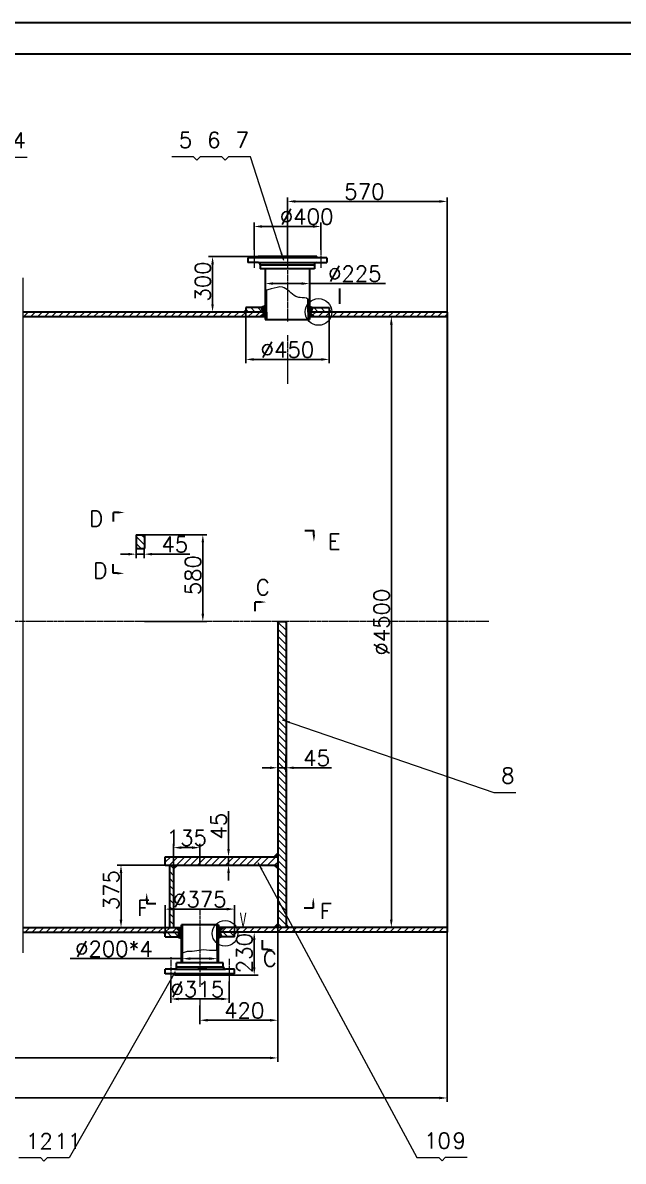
# Model space of a CAD drawing. Header units: millimetres. Extents: x 0 to 6120, y 0 to 841.
# Drawn here: x 3258.8 to 3451, y 229.5 to 594 of the extents above; entities that cross this region are included whole.
import ezdxf

# ---------------------------------------------------------------- set-up
doc = ezdxf.new("R2010")
doc.units = ezdxf.units.MM
doc.linetypes.add('CENTER2', pattern=[1.125, 0.75, -0.125, 0.125, -0.125])
for name, color, linetype, lineweight in [('尺寸线', 3, 'Continuous', 15), ('文字层', 7, 'Continuous', 15), ('粗实线', 7, 'Continuous', 30), ('细实线', 7, 'Continuous', 15), ('细点划线', 1, 'CENTER2', 18)]:
    doc.layers.add(name, color=color, linetype=linetype, lineweight=lineweight)
doc.styles.get("Standard").update_dxf_attribs({"font": 'txt.shx', "bigfont": 'gbcbig.shx'})
doc.dimstyles.new('ISO-25$0', dxfattribs={"dimtxt": 5, "dimasz": 2.5, "dimexe": 1.25, "dimexo": 0, "dimtad": 1, "dimdec": 0, "dimdsep": 46, "dimtxsty": 'Standard', "dimcen": 2.5, "dimdle": 5, "dimadec": 0, "dimazin": 0, "dimtfac": 1, "dimtdec": 0, "dimtmove": 0, "dimatfit": 2, "dimfxl": 0, "dimtolj": 1, "dimarcsym": 0})

# ---------------------------------------------------------------- blocks, each defined once
blk = doc.blocks.new('*X116')
at = {"layer": '尺寸线'}
for points in [[(3376.35, 497.37), (3377.18, 497.37), (3376.77, 499.87)], [(3376.35, 306.81), (3377.18, 306.81), (3376.77, 304.31)]]:
    blk.add_hatch(color=0, dxfattribs=at).paths.add_polyline_path(points, flags=0)
at = {"layer": '尺寸线', "color": 0, "lineweight": -2}
for p, q in [((3384.76, 499.87), (3375.52, 499.87)), ((3376.77, 497.37), (3376.77, 306.81)), ((3376.77, 304.31), (3375.52, 304.31))]:
    blk.add_line(p, q, dxfattribs=at)
at = {"layer": '尺寸线', "color": 0, "insert": (3373.64, 402.09), "char_height": 5, "width": 66.4286, "attachment_point": 5, "rotation": 90}
blk.add_mtext('%%C4500', dxfattribs=at)
blk = doc.blocks.new('*X121')
at = {"layer": '尺寸线'}
for points in [[(2983.09, 250.14), (2983.09, 249.31), (2980.59, 249.72)], [(3392.12, 250.14), (3392.12, 249.31), (3394.62, 249.72)]]:
    blk.add_hatch(color=0, dxfattribs=at).paths.add_polyline_path(points, flags=0)
at = {"layer": '尺寸线', "color": 0, "lineweight": -2}
for p, q in [((2980.59, 302.68), (2980.59, 248.47)), ((3394.62, 302.79), (3394.62, 248.47)), ((2983.09, 249.72), (3392.12, 249.72))]:
    blk.add_line(p, q, dxfattribs=at)
at = {"layer": '尺寸线', "color": 0, "insert": (3189.19, 252.85), "char_height": 5, "width": 65, "attachment_point": 5}
blk.add_mtext('10200', dxfattribs=at)
blk = doc.blocks.new('*X122')
at = {"layer": '尺寸线'}
for points in [[(3100.44, 262.96), (3100.44, 262.13), (3097.94, 262.55)], [(3337.9, 262.96), (3337.9, 262.13), (3340.4, 262.55)]]:
    blk.add_hatch(color=0, dxfattribs=at).paths.add_polyline_path(points, flags=0)
at = {"layer": '尺寸线', "color": 0, "lineweight": -2}
for p, q in [((3097.94, 304.31), (3097.94, 261.3)), ((3340.4, 304.31), (3340.4, 261.3)), ((3100.44, 262.55), (3337.9, 262.55))]:
    blk.add_line(p, q, dxfattribs=at)
at = {"layer": '尺寸线', "color": 0, "insert": (3220.66, 265.67), "char_height": 5, "width": 52.8571, "attachment_point": 5}
blk.add_mtext('7100', dxfattribs=at)
blk = doc.blocks.new('*X140')
at = {"layer": '尺寸线'}
for points in [[(3346.01, 537.21), (3346.01, 536.38), (3343.51, 536.8)], [(3392.12, 537.21), (3392.12, 536.38), (3394.62, 536.8)]]:
    blk.add_hatch(color=0, dxfattribs=at).paths.add_polyline_path(points, flags=0)
at = {"layer": '尺寸线', "color": 0, "lineweight": -2}
for p, q in [((3343.51, 519.16), (3343.51, 538.05)), ((3346.01, 536.8), (3392.12, 536.8)), ((3394.62, 499.87), (3394.62, 538.05))]:
    blk.add_line(p, q, dxfattribs=at)
at = {"layer": '尺寸线', "color": 0, "insert": (3368.14, 539.92), "char_height": 5, "width": 38.5714, "attachment_point": 5}
blk.add_mtext('570', dxfattribs=at)
blk = doc.blocks.new('*X145')
at = {"layer": '尺寸线'}
for points in [[(3332.48, 300.29), (3333.31, 300.29), (3332.89, 302.79)], [(3332.48, 291.56), (3333.31, 291.56), (3332.89, 289.06)]]:
    blk.add_hatch(color=0, dxfattribs=at).paths.add_polyline_path(points, flags=0)
at = {"layer": '尺寸线', "color": 0, "lineweight": -2}
for p, q in [((3330.38, 302.79), (3334.14, 302.79)), ((3332.89, 300.29), (3332.89, 291.56)), ((3323.69, 289.06), (3334.14, 289.06))]:
    blk.add_line(p, q, dxfattribs=at)
at = {"layer": '尺寸线', "color": 0, "insert": (3329.77, 296.13), "char_height": 5, "width": 38.5714, "attachment_point": 5, "rotation": 90}
blk.add_mtext('230', dxfattribs=at)
blk = doc.blocks.new('*X147')
at = {"layer": '尺寸线'}
for points in [[(3319.15, 516.66), (3319.98, 516.66), (3319.56, 519.16)], [(3319.15, 503.88), (3319.98, 503.88), (3319.56, 501.38)]]:
    blk.add_hatch(color=0, dxfattribs=at).paths.add_polyline_path(points, flags=0)
at = {"layer": '尺寸线', "color": 0, "lineweight": -2}
for p, q in [((3343.51, 519.16), (3318.31, 519.16)), ((3319.56, 516.66), (3319.56, 503.88)), ((3330.17, 501.38), (3318.31, 501.38))]:
    blk.add_line(p, q, dxfattribs=at)
at = {"layer": '尺寸线', "color": 0, "insert": (3316.44, 511.18), "char_height": 5, "width": 38.5714, "attachment_point": 5, "rotation": 90}
blk.add_mtext('300', dxfattribs=at)
blk = doc.blocks.new('*X152')
at = {"layer": '尺寸线'}
for points in [[(3289.84, 321.81), (3290.68, 321.81), (3290.26, 324.31)], [(3289.84, 306.81), (3290.68, 306.81), (3290.26, 304.31)]]:
    blk.add_hatch(color=0, dxfattribs=at).paths.add_polyline_path(points, flags=0)
at = {"layer": '尺寸线', "color": 0, "lineweight": -2}
for p, q in [((3305.73, 324.31), (3289.01, 324.31)), ((3290.26, 321.81), (3290.26, 306.81)), ((3305.73, 304.31), (3289.01, 304.31))]:
    blk.add_line(p, q, dxfattribs=at)
at = {"layer": '尺寸线', "color": 0, "insert": (3287.14, 316.28), "char_height": 5, "width": 38.5714, "attachment_point": 5, "rotation": 90}
blk.add_mtext('375', dxfattribs=at)
blk = doc.blocks.new('*X154')
at = {"layer": '尺寸线'}
for points in [[(3309.56, 330.3), (3309.56, 329.47), (3307.06, 329.88)], [(3313.01, 330.3), (3313.01, 329.47), (3315.51, 329.88)]]:
    blk.add_hatch(color=0, dxfattribs=at).paths.add_polyline_path(points, flags=0)
at = {"layer": '尺寸线', "color": 0, "lineweight": -2}
for p, q in [((3307.06, 324.31), (3307.06, 331.13)), ((3313.01, 329.88), (3309.56, 329.88)), ((3315.51, 324.31), (3315.51, 331.13))]:
    blk.add_line(p, q, dxfattribs=at)
at = {"layer": '尺寸线', "color": 0, "insert": (3311.28, 333.01), "char_height": 5, "width": 36.4286, "attachment_point": 5}
blk.add_mtext('135', dxfattribs=at)
blk = doc.blocks.new('*X156')
at = {"layer": '尺寸线'}
for points in [[(3292.56, 424.27), (3292.56, 423.44), (3295.06, 423.85)], [(3300.22, 424.27), (3300.22, 423.44), (3297.72, 423.85)]]:
    blk.add_hatch(color=0, dxfattribs=at).paths.add_polyline_path(points, flags=0)
at = {"layer": '尺寸线', "color": 0, "lineweight": -2}
for p, q in [((3292.56, 423.85), (3290.06, 423.85)), ((3295.06, 425.64), (3295.06, 422.6)), ((3295.06, 423.85), (3297.72, 423.85)), ((3297.72, 425.64), (3297.72, 422.6)), ((3300.22, 423.85), (3312.31, 423.85))]:
    blk.add_line(p, q, dxfattribs=at)
at = {"layer": '尺寸线', "color": 0, "insert": (3307.51, 426.98), "char_height": 5, "width": 24.2857, "attachment_point": 5}
blk.add_mtext('45', dxfattribs=at)
blk = doc.blocks.new('*X157')
at = {"layer": '尺寸线'}
for points in [[(3337.9, 355.87), (3337.9, 355.04), (3340.4, 355.45)], [(3345.56, 355.87), (3345.56, 355.04), (3343.06, 355.45)]]:
    blk.add_hatch(color=0, dxfattribs=at).paths.add_polyline_path(points, flags=0)
at = {"layer": '尺寸线', "color": 0, "lineweight": -2}
for p, q in [((3340.4, 357.85), (3340.4, 354.2)), ((3343.06, 359.3), (3343.06, 354.2)), ((3337.9, 355.45), (3335.4, 355.45)), ((3340.4, 355.45), (3343.06, 355.45)), ((3345.56, 355.45), (3357.65, 355.45))]:
    blk.add_line(p, q, dxfattribs=at)
at = {"layer": '尺寸线', "color": 0, "insert": (3352.86, 358.58), "char_height": 5, "width": 24.2857, "attachment_point": 5}
blk.add_mtext('45', dxfattribs=at)
blk = doc.blocks.new('*X158')
at = {"layer": '尺寸线'}
for points in [[(3324.25, 329.47), (3325.09, 329.47), (3324.67, 326.97)], [(3324.25, 321.81), (3325.09, 321.81), (3324.67, 324.31)]]:
    blk.add_hatch(color=0, dxfattribs=at).paths.add_polyline_path(points, flags=0)
at = {"layer": '尺寸线', "color": 0, "lineweight": -2}
for p, q in [((3324.67, 329.47), (3324.67, 341.56)), ((3326.37, 326.97), (3323.42, 326.97)), ((3324.67, 324.31), (3324.67, 326.97)), ((3328.04, 324.31), (3323.42, 324.31)), ((3324.67, 321.81), (3324.67, 319.31))]:
    blk.add_line(p, q, dxfattribs=at)
at = {"layer": '尺寸线', "color": 0, "insert": (3321.54, 336.76), "char_height": 5, "width": 24.2857, "attachment_point": 5, "rotation": 90}
blk.add_mtext('45', dxfattribs=at)
blk = doc.blocks.new('*X159')
at = {"layer": '尺寸线'}
for points in [[(3338.94, 510.91), (3338.94, 510.08), (3336.44, 510.49)], [(3348.09, 510.91), (3348.09, 510.08), (3350.59, 510.49)]]:
    blk.add_hatch(color=0, dxfattribs=at).paths.add_polyline_path(points, flags=0)
at = {"layer": '尺寸线', "color": 0, "lineweight": -2}
for p, q in [((3336.44, 510.9), (3336.44, 509.24)), ((3338.94, 510.49), (3348.09, 510.49)), ((3350.59, 510.53), (3350.59, 509.24)), ((3350.59, 510.49), (3374.89, 510.49))]:
    blk.add_line(p, q, dxfattribs=at)
at = {"layer": '尺寸线', "color": 0, "insert": (3365.09, 513.62), "char_height": 5, "width": 52.1429, "attachment_point": 5}
blk.add_mtext('%%C225', dxfattribs=at)
blk = doc.blocks.new('*X160')
at = {"layer": '尺寸线'}
for points in [[(3312.45, 294.75), (3312.45, 293.92), (3309.95, 294.34)], [(3318.56, 294.75), (3318.56, 293.92), (3321.06, 294.34)]]:
    blk.add_hatch(color=0, dxfattribs=at).paths.add_polyline_path(points, flags=0)
at = {"layer": '尺寸线', "color": 0, "lineweight": -2}
for p, q in [((3309.95, 297.47), (3309.95, 293.09)), ((3321.06, 298.6), (3321.06, 293.09)), ((3309.95, 294.34), (3274.04, 294.34)), ((3318.56, 294.34), (3312.45, 294.34))]:
    blk.add_line(p, q, dxfattribs=at)
at = {"layer": '尺寸线', "color": 0, "insert": (3287.99, 297.46), "char_height": 5, "width": 78.5714, "attachment_point": 5}
blk.add_mtext('%%C200*4', dxfattribs=at)
blk = doc.blocks.new('*X162')
at = {"layer": '尺寸线'}
for points in [[(3332.67, 486.62), (3332.67, 485.79), (3330.17, 486.21)], [(3354.34, 486.62), (3354.34, 485.79), (3356.84, 486.21)]]:
    blk.add_hatch(color=0, dxfattribs=at).paths.add_polyline_path(points, flags=0)
at = {"layer": '尺寸线', "color": 0, "lineweight": -2}
for p, q in [((3330.17, 501.38), (3330.17, 484.96)), ((3356.84, 501.38), (3356.84, 484.96)), ((3332.67, 486.21), (3354.34, 486.21))]:
    blk.add_line(p, q, dxfattribs=at)
at = {"layer": '尺寸线', "color": 0, "insert": (3343.51, 489.33), "char_height": 5, "width": 52.1429, "attachment_point": 5}
blk.add_mtext('%%C450', dxfattribs=at)
blk = doc.blocks.new('*X167')
at = {"layer": '尺寸线'}
for points in [[(3306.9, 310.61), (3306.9, 309.77), (3304.4, 310.19)], [(3324.12, 310.61), (3324.12, 309.77), (3326.62, 310.19)]]:
    blk.add_hatch(color=0, dxfattribs=at).paths.add_polyline_path(points, flags=0)
at = {"layer": '尺寸线', "color": 0, "lineweight": -2}
for p, q in [((3304.4, 302.79), (3304.4, 311.44)), ((3306.9, 310.19), (3324.12, 310.19)), ((3326.62, 302.79), (3326.62, 311.44))]:
    blk.add_line(p, q, dxfattribs=at)
at = {"layer": '尺寸线', "color": 0, "insert": (3315.46, 313.32), "char_height": 5, "width": 52.1429, "attachment_point": 5}
blk.add_mtext('%%C375', dxfattribs=at)
blk = doc.blocks.new('*X170')
at = {"layer": '尺寸线'}
for points in [[(3318.01, 275.03), (3318.01, 274.19), (3315.51, 274.61)], [(3337.9, 275.03), (3337.9, 274.19), (3340.4, 274.61)]]:
    blk.add_hatch(color=0, dxfattribs=at).paths.add_polyline_path(points, flags=0)
at = {"layer": '尺寸线', "color": 0, "lineweight": -2}
for p, q in [((3340.4, 304.31), (3340.4, 273.36)), ((3315.51, 279.34), (3315.51, 273.36)), ((3337.9, 274.61), (3318.01, 274.61))]:
    blk.add_line(p, q, dxfattribs=at)
at = {"layer": '尺寸线', "color": 0, "insert": (3329.71, 277.73), "char_height": 5, "width": 38.5714, "attachment_point": 5}
blk.add_mtext('420', dxfattribs=at)
blk = doc.blocks.new('*X173')
at = {"layer": '尺寸线'}
for points in [[(3308.67, 281.84), (3308.67, 281.01), (3306.17, 281.42)], [(3322.34, 281.84), (3322.34, 281.01), (3324.84, 281.42)]]:
    blk.add_hatch(color=0, dxfattribs=at).paths.add_polyline_path(points, flags=0)
at = {"layer": '尺寸线', "color": 0, "lineweight": -2}
for p, q in [((3306.17, 287.06), (3306.17, 280.17)), ((3324.84, 287.06), (3324.84, 280.17)), ((3308.67, 281.42), (3322.34, 281.42))]:
    blk.add_line(p, q, dxfattribs=at)
at = {"layer": '尺寸线', "color": 0, "insert": (3314.68, 284.55), "char_height": 5, "width": 52.1429, "attachment_point": 5}
blk.add_mtext('%%C315', dxfattribs=at)
blk = doc.blocks.new('*X174')
at = {"layer": '尺寸线'}
for points in [[(3335.34, 529.19), (3335.34, 528.36), (3332.84, 528.78)], [(3351.68, 529.19), (3351.68, 528.36), (3354.18, 528.78)]]:
    blk.add_hatch(color=0, dxfattribs=at).paths.add_polyline_path(points, flags=0)
at = {"layer": '尺寸线', "color": 0, "lineweight": -2}
for p, q in [((3332.84, 521.32), (3332.84, 530.03)), ((3335.34, 528.78), (3351.68, 528.78)), ((3354.18, 521.32), (3354.18, 530.03))]:
    blk.add_line(p, q, dxfattribs=at)
at = {"layer": '尺寸线', "color": 0, "insert": (3349.66, 531.9), "char_height": 5, "width": 52.1429, "attachment_point": 5}
blk.add_mtext('%%C400', dxfattribs=at)
blk = doc.blocks.new('*X179')
at = {"layer": '尺寸线'}
for points in [[(3316.03, 427.59), (3316.86, 427.59), (3316.45, 430.09)], [(3316.03, 404.77), (3316.86, 404.77), (3316.45, 402.27)]]:
    blk.add_hatch(color=0, dxfattribs=at).paths.add_polyline_path(points, flags=0)
at = {"layer": '尺寸线', "color": 0, "lineweight": -2}
for p, q in [((3297.73, 430.09), (3317.7, 430.09)), ((3316.45, 427.59), (3316.45, 404.77)), ((3297.73, 402.27), (3317.7, 402.27))]:
    blk.add_line(p, q, dxfattribs=at)
at = {"layer": '尺寸线', "color": 0, "insert": (3313.32, 417.12), "char_height": 5, "width": 38.5714, "attachment_point": 5, "rotation": 90}
blk.add_mtext('580', dxfattribs=at)
blk = doc.blocks.new('*X187')
at = {"layer": '文字层', "linetype": 'Continuous'}
blk.add_hatch(color=0, dxfattribs=at).paths.add_polyline_path([(3234.35, 427.23), (3234.41, 429.75), (3235.03, 429.65)], flags=0)
at = {"layer": '文字层', "color": 0, "linetype": 'Continuous'}
for p, q in [((3234.35, 427.23), (3253.2, 551.01)), ((3253.2, 551.01), (3260.2, 551.01))]:
    blk.add_line(p, q, dxfattribs=at)
at = {"layer": '文字层', "color": 0}
blk.add_line((3260.2, 551.01), (3260.2, 551.01), dxfattribs=at)
blk = doc.blocks.new('*X188')
at = {"layer": '文字层', "linetype": 'Continuous'}
blk.add_hatch(color=0, dxfattribs=at).paths.add_polyline_path([(3342.33, 517.89), (3341.27, 520.18), (3341.86, 520.37)], flags=0)
at = {"layer": '文字层', "color": 0, "linetype": 'Continuous'}
for p, q in [((3331.67, 551.08), (3324.67, 551.08)), ((3342.33, 517.89), (3331.67, 551.08))]:
    blk.add_line(p, q, dxfattribs=at)
at = {"layer": '文字层', "color": 0}
blk.add_line((3324.67, 551.08), (3324.67, 551.08), dxfattribs=at)
blk = doc.blocks.new('*X189')
at = {"layer": '文字层', "linetype": 'Continuous'}
blk.add_hatch(color=0, dxfattribs=at).paths.add_polyline_path([(3341.87, 370.79), (3344.33, 370.28), (3344.13, 369.69)], flags=0)
at = {"layer": '文字层', "color": 0, "linetype": 'Continuous'}
for p, q in [((3341.87, 370.79), (3409.6, 347.58)), ((3409.6, 347.58), (3416.6, 347.58))]:
    blk.add_line(p, q, dxfattribs=at)
at = {"layer": '文字层', "color": 0}
blk.add_line((3416.6, 347.58), (3416.6, 347.58), dxfattribs=at)
blk = doc.blocks.new('*X190')
at = {"layer": '文字层', "linetype": 'Continuous'}
blk.add_hatch(color=0, dxfattribs=at).paths.add_polyline_path([(3334.09, 325.15), (3335.55, 323.09), (3335, 322.8)], flags=0)
at = {"layer": '文字层', "color": 0, "linetype": 'Continuous'}
for p, q in [((3334.09, 325.15), (3384.95, 230.68)), ((3384.95, 230.68), (3391.95, 230.68))]:
    blk.add_line(p, q, dxfattribs=at)
at = {"layer": '文字层', "color": 0}
blk.add_line((3391.95, 230.68), (3391.95, 230.68), dxfattribs=at)
blk = doc.blocks.new('*X191')
at = {"layer": '细实线', "linetype": 'Continuous'}
blk.add_hatch(color=0, dxfattribs=at).paths.add_polyline_path([(3307.58, 290.11), (3306.61, 287.78), (3306.07, 288.09)], flags=0)
at = {"layer": '细实线', "color": 0, "linetype": 'Continuous'}
for p, q in [((3307.58, 290.11), (3273.66, 230.52)), ((3273.66, 230.52), (3266.66, 230.52))]:
    blk.add_line(p, q, dxfattribs=at)
at = {"layer": '细实线', "color": 0}
blk.add_line((3266.66, 230.52), (3266.66, 230.52), dxfattribs=at)

msp = doc.modelspace()

# ---------------------------------------------------------------- hatches: boundary and pattern name
at = {"layer": '粗实线'}
for points in [[(3289.23488, 436.83298), (3289.23488, 437.57375), (3291.45721, 437.20336)], [(3351.62626, 430.05316), (3352.36704, 430.05316), (3351.99665, 427.83083)], [(3289.11205, 417.34221), (3289.11205, 418.08298), (3291.33439, 417.71259)], [(3334.56049, 408.1444), (3334.56049, 408.88518), (3336.78282, 408.51479)], [(3298.865, 313.26181), (3298.12422, 313.26181), (3298.49461, 315.48415)], [(3352.15703, 311.77871), (3351.41625, 311.77871), (3351.78664, 314.00105)], [(3336.88917, 296.91646), (3336.88917, 297.65723), (3339.1115, 297.28685)]]:
    msp.add_hatch(color=256, dxfattribs=at).paths.add_polyline_path(points, flags=0)
at = {"layer": '细实线'}
h = msp.add_hatch(dxfattribs=at)
h.set_pattern_fill('ANSI31', color=256, scale=0.5, angle=270, style=0)
h.paths.add_polyline_path([(3356.84245, 502.81155), (3351.76247, 502.81155), (3351.24216, 501.38202), (3356.84245, 501.38202)], flags=0)
edge = h.paths.add_edge_path(flags=0)
edge.add_arc((3353.46915, 501.39036), 4.2701, 132.6613862, 140.4747028)
edge.add_line((3350.17544, 504.10793), (3350.17544, 501.38202))
edge.add_line((3350.17544, 501.38202), (3350.17544, 499.87084))
edge.add_line((3350.17544, 499.87084), (3350.17544, 498.9819))
edge.add_line((3350.17544, 498.9819), (3350.57546, 498.9819))
edge.add_line((3350.57546, 498.9819), (3350.57546, 499.87084))
edge.add_line((3350.57546, 499.87084), (3350.57546, 501.38202))
edge.add_line((3350.57546, 501.38202), (3350.57546, 504.53046))
edge = h.paths.add_edge_path(flags=0)
edge.add_spline(control_points=[(3350.57546, 505.00099), (3350.57146, 505.00103), (3350.43932, 505.00798), (3350.31178, 505.21044), (3350.17544, 505.36647)], knot_values=[0, 0, 0, 0, 0.016785595, 0.554788706, 0.554788706, 0.554788706, 0.554788706], weights=[1, 1, 1, 1, 1], degree=3, periodic=0)
edge.add_line((3350.17544, 505.36647), (3350.17544, 504.10793))
edge.add_arc((3353.46915, 501.39036), 4.27009, 132.661384, 140.4747051, ccw=False)
edge.add_line((3350.57546, 504.53046), (3350.57546, 505.00099))
edge = h.paths.add_edge_path(flags=0)
edge.add_spline(control_points=[(3336.84144, 508.40423), (3336.70735, 508.3615), (3336.57408, 508.31486), (3336.44142, 508.26532)], knot_values=[0, 0, 0, 0, 0.423497627, 0.423497627, 0.423497627, 0.423497627], weights=[1, 1, 1, 1], degree=3, periodic=0)
edge.add_line((3336.44142, 508.26532), (3336.44142, 501.38202))
edge.add_line((3336.44142, 501.38202), (3336.44142, 499.87084))
edge.add_line((3336.44142, 499.87084), (3336.44142, 498.9819))
edge.add_line((3336.44142, 498.9819), (3336.84144, 498.9819))
edge.add_line((3336.84144, 498.9819), (3336.84144, 499.87084))
edge.add_line((3336.84144, 499.87084), (3336.84144, 501.38202))
edge.add_line((3336.84144, 501.38202), (3336.84144, 508.40423))
h.paths.add_polyline_path([(3335.25441, 502.81155), (3330.17443, 502.81155), (3330.17443, 501.38202), (3335.77472, 501.38202)], flags=0)
for points in [[(3336.44142, 503.34491), (3335.25441, 502.81155), (3335.77472, 501.38202), (3336.26672, 501.38202), (3336.26672, 501.20424), (3334.67763, 499.87084), (3336.44142, 499.87084), (3336.44142, 501.38202)], [(3351.76247, 502.81155), (3350.57546, 503.34491), (3350.57546, 501.38202), (3350.57546, 499.87084), (3352.33925, 499.87084), (3350.75325, 501.20165), (3350.75325, 501.38202), (3351.24216, 501.38202)], [(3330.17443, 502.09679), (3329.45967, 501.38202), (3330.17443, 501.38202)], [(3356.84245, 502.09679), (3356.84245, 501.38202), (3357.55721, 501.38202)], [(3340.39717, 328.20188), (3339.1685, 326.97321), (3340.39717, 326.97321)], [(3308.31975, 324.30641), (3307.0626, 324.30641), (3307.0626, 323.04927)], [(3340.39717, 324.30641), (3339.1685, 324.30641), (3340.39717, 323.07774)], [(3304.39535, 302.79422), (3303.68421, 302.79422), (3304.39535, 302.08308)], [(3309.59562, 304.30541), (3308.50045, 304.30541), (3307.82874, 304.30541), (3309.41783, 302.97201), (3309.41783, 302.79422), (3308.92892, 302.79422), (3308.41124, 301.37193), (3309.59562, 300.83857)], [(3323.18531, 304.30541), (3321.41844, 304.30541), (3321.41844, 300.83857), (3322.60281, 301.37193), (3322.08514, 302.79422), (3321.59622, 302.79422), (3321.59622, 302.97201)], [(3327.32984, 302.79422), (3326.6187, 302.79422), (3326.6187, 302.08308)], [(3340.39717, 305.56255), (3339.14003, 304.30541), (3340.39717, 304.30541)], [(3343.06397, 305.34471), (3343.06397, 304.30541), (3344.10327, 304.30541)]]:
    msp.add_hatch(color=256, dxfattribs=at).paths.add_polyline_path(points, flags=0)
h = msp.add_hatch(dxfattribs=at)
h.set_pattern_fill('ANSI31', color=256, scale=0.5, style=0)
h.paths.add_polyline_path([(3336.26672, 501.20424), (3336.26672, 501.38202), (3258.97722, 501.38202), (3258.97722, 499.87084), (3334.67763, 499.87084)], flags=0)
h = msp.add_hatch(dxfattribs=at)
h.set_pattern_fill('ANSI31', color=256, scale=0.5, style=0)
edge = h.paths.add_edge_path(flags=0)
edge.add_line((3357.73924, 501.38202), (3350.75325, 501.38202))
edge.add_line((3350.75325, 501.38202), (3350.75325, 501.20165))
edge.add_line((3350.75325, 501.20165), (3352.33925, 499.87084))
edge.add_line((3352.33925, 499.87084), (3357.45973, 499.87084))
edge.add_arc((3353.46915, 501.39036), 4.27009, 339.1542998, 359.8881486)
h = msp.add_hatch(dxfattribs=at)
h.set_pattern_fill('ANSI31', color=256, scale=0.5, style=0)
edge = h.paths.add_edge_path(flags=0)
edge.add_line((3394.62213, 501.38202), (3357.73924, 501.38202))
edge.add_arc((3353.46915, 501.39036), 4.27009, 339.1542998, 359.8881486, ccw=False)
edge.add_line((3357.45973, 499.87084), (3394.62213, 499.87084))
edge.add_line((3394.62213, 499.87084), (3394.62213, 501.38202))
h = msp.add_hatch(dxfattribs=at)
h.set_pattern_fill('ANSI31', color=256, scale=0.5, angle=270, style=0)
h.paths.add_polyline_path([(3297.72835, 430.08954), (3295.06155, 430.08954), (3295.06155, 425.64487), (3297.72835, 425.64487)], flags=0)
h = msp.add_hatch(dxfattribs=at)
h.set_pattern_fill('ANSI31', color=256, scale=0.5, angle=270, style=0)
h.paths.add_polyline_path([(3343.06397, 402.26591), (3340.39717, 402.26591), (3340.39717, 402.08812), (3340.39717, 304.30541), (3343.06397, 304.30541)], flags=0)
h = msp.add_hatch(dxfattribs=at)
h.set_pattern_fill('ANSI31', color=256, scale=0.5, style=0)
h.paths.add_polyline_path([(3340.39717, 326.97321), (3304.3958, 326.97321), (3304.3958, 324.30641), (3340.39717, 324.30641)], flags=0)
h = msp.add_hatch(dxfattribs=at)
h.set_pattern_fill('ANSI31', color=256, scale=0.5, angle=270, style=0)
h.paths.add_polyline_path([(3307.0626, 324.30641), (3305.7292, 324.30641), (3305.7292, 304.30541), (3307.0626, 304.30541)], flags=0)
h = msp.add_hatch(dxfattribs=at)
h.set_pattern_fill('ANSI31', color=256, scale=0.5, style=0)
h.paths.add_polyline_path([(3307.82874, 304.30541), (3258.97722, 304.30541), (3258.97722, 302.79422), (3298.60699, 302.79422), (3309.41783, 302.79422), (3309.41783, 302.97201)], flags=0)
h = msp.add_hatch(dxfattribs=at)
h.set_pattern_fill('ANSI31', color=256, scale=0.5, angle=270, style=0)
h.paths.add_polyline_path([(3308.92892, 302.79422), (3304.39535, 302.79422), (3304.39535, 301.37193), (3308.41124, 301.37193)], flags=0)
h = msp.add_hatch(dxfattribs=at)
h.set_pattern_fill('ANSI31', color=256, scale=0.5, angle=270, style=0)
h.paths.add_polyline_path([(3309.95119, 304.30541), (3309.95119, 305.19434), (3309.59562, 305.19434), (3309.59562, 304.30541), (3309.59562, 302.79422), (3309.59562, 296.06509), (3309.95119, 296.18833)], flags=0)
h = msp.add_hatch(dxfattribs=at)
h.set_pattern_fill('ANSI31', color=256, scale=0.5, angle=270, style=0)
edge = h.paths.add_edge_path(flags=0)
edge.add_line((3321.41844, 304.30541), (3321.41844, 305.19434))
edge.add_line((3321.41844, 305.19434), (3321.06286, 305.19434))
edge.add_line((3321.06286, 305.19434), (3321.06286, 304.30541))
edge.add_line((3321.06286, 304.30541), (3321.06286, 299.18166))
edge.add_arc((3323.57258, 302.42407), 4.10023, 232.2590711, 238.3067291)
edge.add_line((3321.41844, 298.93529), (3321.41844, 302.79422))
edge.add_line((3321.41844, 302.79422), (3321.41844, 304.30541))
edge = h.paths.add_edge_path(flags=0)
edge.add_arc((3323.57258, 302.42407), 4.10023, 232.2590711, 238.3067291, ccw=False)
edge.add_line((3321.06286, 299.18166), (3321.06286, 297.01806))
edge.add_line((3321.06286, 297.01806), (3321.41844, 297.01806))
edge.add_line((3321.41844, 297.01806), (3321.41844, 298.93529))
h = msp.add_hatch(dxfattribs=at)
h.set_pattern_fill('ANSI31', color=256, scale=0.5, style=0)
edge = h.paths.add_edge_path(flags=0)
edge.add_line((3327.21572, 304.30541), (3323.18531, 304.30541))
edge.add_line((3323.18531, 304.30541), (3321.59622, 302.97201))
edge.add_line((3321.59622, 302.97201), (3321.59622, 302.80648))
edge.add_line((3321.59622, 302.80648), (3322.08514, 302.79422))
edge.add_line((3322.08514, 302.79422), (3322.5136, 302.79422))
edge.add_line((3322.5136, 302.79422), (3327.65607, 302.79422))
edge.add_arc((3323.57258, 302.42407), 4.10023, 5.1794912, 27.3121082)
h = msp.add_hatch(dxfattribs=at)
h.set_pattern_fill('ANSI31', color=256, scale=0.5, angle=270, style=0)
h.paths.add_polyline_path([(3326.6187, 302.79422), (3322.08514, 302.79422), (3322.60281, 301.37193), (3326.6187, 301.37193)], flags=0)
h = msp.add_hatch(dxfattribs=at)
h.set_pattern_fill('ANSI31', color=256, scale=0.5, style=0)
edge = h.paths.add_edge_path(flags=0)
edge.add_line((3394.62213, 304.30541), (3327.21572, 304.30541))
edge.add_arc((3323.57258, 302.42407), 4.10023, 5.1794912, 27.3121082, ccw=False)
edge.add_line((3327.65607, 302.79422), (3394.62213, 302.79422))
edge.add_line((3394.62213, 302.79422), (3394.62213, 304.30541))

# ---------------------------------------------------------------- linework, layer by layer
at = {"layer": '粗实线'}
for p, q in [((3741, 594), (2900, 594)), ((3731, 584), (2925, 584)), ((3330.84113, 518.76068), (3330.84113, 517.20504)), ((3356.17574, 518.76068), (3330.84113, 518.76068)), ((3352.88669, 519.1607), (3334.13019, 519.1607)), ((3334.13019, 519.1607), (3334.13019, 518.76068)), ((3352.88669, 519.1607), (3334.13019, 519.1607)), ((3352.88669, 519.1607), (3352.88669, 518.76068)), ((3356.17574, 518.76068), (3356.17574, 517.20504)), ((3334.13019, 517.20504), (3330.84113, 517.20504)), ((3334.13019, 517.20504), (3352.88669, 517.20504)), ((3334.84133, 516.4939), (3352.17554, 516.4939)), ((3334.84133, 516.4939), (3334.84133, 515.24939)), ((3352.17554, 515.24939), (3334.84133, 515.24939)), ((3336.44142, 515.24939), (3336.44142, 501.38202)), ((3350.57546, 515.24939), (3350.57546, 501.38202)), ((3352.17554, 516.4939), (3352.17554, 515.24939)), ((3352.88669, 517.20504), (3356.17574, 517.20504)), ((3336.84144, 501.38202), (3336.84144, 508.40423)), ((3336.44142, 503.34491), (3335.25441, 502.81155)), ((3350.17544, 501.38202), (3350.17544, 505.36647)), ((3336.26672, 501.38202), (3258.97722, 501.38202)), ((3336.44142, 499.87084), (3258.97722, 499.87084)), ((3330.17443, 502.81155), (3330.17443, 501.38202)), ((3335.25441, 502.81155), (3330.17443, 502.81155)), ((3336.26672, 501.20424), (3334.67763, 499.87084)), ((3335.77472, 501.38202), (3335.25441, 502.81155)), ((3335.77472, 501.38202), (3335.25441, 502.81155)), ((3336.26672, 501.20424), (3336.26672, 501.38202)), ((3336.44142, 501.38202), (3336.44142, 499.87084)), ((3336.44142, 499.87084), (3336.44142, 498.9819)), ((3336.84144, 501.38202), (3336.84144, 499.87084)), ((3336.84144, 499.87084), (3336.84144, 498.9819)), ((3350.17544, 501.38202), (3350.17544, 499.87084)), ((3350.17544, 499.87084), (3350.17544, 498.9819)), ((3350.57546, 499.87084), (3350.57546, 498.9819)), ((3394.62213, 499.87084), (3350.57546, 499.87084)), ((3394.62213, 501.38202), (3350.75325, 501.38202)), ((3351.76247, 502.81155), (3356.84245, 502.81155)), ((3356.84245, 502.81155), (3356.84245, 501.38202)), ((3394.62213, 501.38202), (3394.62213, 302.79422)), ((3336.44142, 498.9819), (3350.57546, 498.9819)), ((3287.90552, 434.26252), (3287.90552, 437.20336)), ((3289.23488, 437.20336), (3287.90552, 437.20336)), ((3349.0558, 431.38252), (3351.99665, 431.38252)), ((3351.99665, 430.05316), (3351.99665, 431.38252)), ((3295.06155, 430.08954), (3295.06155, 425.64487)), ((3295.06155, 430.08954), (3297.72835, 430.08954)), ((3297.72835, 430.08954), (3297.72835, 425.64487)), ((3295.06155, 425.64487), (3297.72325, 425.64487)), ((3287.7836, 417.71259), (3287.7836, 420.65344)), ((3289.11205, 417.71259), (3287.78269, 417.71259)), ((3333.23113, 405.57395), (3333.23113, 408.51479)), ((3334.56049, 408.51479), (3333.23113, 408.51479)), ((3340.39717, 402.26591), (3343.06397, 402.26591)), ((3340.39717, 402.08812), (3340.39717, 402.26591)), ((3340.39717, 402.08812), (3340.39717, 304.30541)), ((3343.06397, 402.26591), (3343.06397, 304.30541)), ((3304.3958, 324.30641), (3304.3958, 326.97321)), ((3304.3958, 326.97321), (3340.39717, 326.97321)), ((3304.3958, 324.30641), (3340.39717, 324.30641)), ((3305.7292, 324.30641), (3305.7292, 304.30541)), ((3307.0626, 324.30641), (3307.0626, 304.30541)), ((3308.31975, 324.30641), (3307.0626, 323.04927)), ((3298.49461, 313.26181), (3298.49461, 311.93246)), ((3301.43546, 311.93246), (3298.49461, 311.93246)), ((3351.78664, 310.45026), (3348.84579, 310.45026)), ((3351.78664, 311.77871), (3351.78664, 310.44936)), ((3258.97722, 304.30541), (3309.59562, 304.30541)), ((3258.97722, 302.79422), (3298.60699, 302.79422)), ((3298.60699, 304.30541), (3308.50045, 304.30541)), ((3298.60699, 302.79422), (3309.41783, 302.79422)), ((3304.39535, 301.37193), (3304.39535, 302.79422)), ((3309.41783, 302.97201), (3307.82874, 304.30541)), ((3307.82874, 304.30541), (3309.41783, 302.97201)), ((3308.41124, 301.37193), (3308.92892, 302.79422)), ((3309.41783, 302.97201), (3309.41783, 302.79422)), ((3309.41783, 302.97201), (3309.41783, 302.79422)), ((3321.06286, 305.19434), (3309.59562, 305.19434)), ((3309.59562, 304.30541), (3309.59562, 305.19434)), ((3309.59562, 304.30541), (3309.59562, 302.79422)), ((3309.59562, 295.34792), (3309.59562, 302.79422)), ((3309.95119, 304.30541), (3309.95119, 305.19434)), ((3309.95119, 296.18833), (3309.95119, 304.30541)), ((3321.06286, 304.30541), (3321.06286, 305.19434)), ((3321.06286, 305.19434), (3321.41844, 305.19434)), ((3321.06286, 297.01806), (3321.06286, 304.30541)), ((3321.41844, 305.19434), (3321.41844, 304.30541)), ((3394.62213, 304.30541), (3321.41844, 304.30541)), ((3321.41844, 304.30541), (3321.41844, 300.83857)), ((3321.41844, 295.34792), (3321.41844, 302.79422)), ((3394.62213, 302.79422), (3321.59622, 302.79422)), ((3326.6187, 301.37193), (3326.6187, 302.79422)), ((3376.84345, 302.79422), (3341.2861, 302.79422)), ((3304.39535, 301.37193), (3308.41124, 301.37193)), ((3308.41124, 301.37193), (3309.59562, 300.83857)), ((3326.6187, 301.37193), (3322.60281, 301.37193)), ((3335.56071, 297.28685), (3335.56071, 300.22769)), ((3309.59562, 292.9715), (3309.59562, 295.34792)), ((3321.41844, 292.9715), (3321.41844, 295.34792)), ((3336.88917, 297.28685), (3335.55981, 297.28685)), ((3308.03998, 291.727), (3308.03998, 292.9715)), ((3322.97407, 292.9715), (3308.03998, 292.9715)), ((3308.03998, 291.727), (3322.97407, 291.727)), ((3322.97407, 291.727), (3322.97407, 292.9715)), ((3304.39535, 289.46022), (3304.39535, 291.01585)), ((3307.32884, 291.01585), (3304.39535, 291.01585)), ((3326.6187, 289.46022), (3304.39535, 289.46022)), ((3307.32884, 291.01585), (3323.68522, 291.01585)), ((3307.32884, 289.0602), (3307.32884, 289.46022)), ((3323.68522, 289.0602), (3307.32884, 289.0602)), ((3317.72936, 291.01585), (3314.79588, 291.01585)), ((3326.6187, 291.01585), (3323.68522, 291.01585)), ((3323.68522, 289.0602), (3323.68522, 289.46022)), ((3326.6187, 289.46022), (3326.6187, 291.01585))]:
    msp.add_line(p, q, dxfattribs=at)
for centre, start, end in [((3334.13019, 516.4939), 0, 90), ((3352.88669, 516.4939), 90, 180), ((3307.32884, 291.727), 270, 0), ((3323.68522, 291.727), 180, 270)]:
    msp.add_arc(centre, 0.71115, start, end, dxfattribs=at)
at = {"layer": '细实线'}
for p, q in [((3313.4786, 551.08383), (3306.4786, 551.08383)), ((3313.4786, 551.08383), (3314.52576, 550.03667)), ((3315.57292, 551.08383), (3314.52576, 550.03667)), ((3322.57292, 551.08383), (3315.57292, 551.08383)), ((3322.57292, 551.08383), (3323.62008, 550.03667)), ((3324.66724, 551.08383), (3323.62008, 550.03667)), ((3258.97722, 296.17452), (3258.97722, 512.29724)), ((3350.57546, 503.34491), (3351.76247, 502.81155)), ((3330.17443, 502.09679), (3329.45967, 501.38202)), ((3350.57546, 501.38202), (3350.57546, 499.87084)), ((3350.75016, 501.20424), (3352.33925, 499.87084)), ((3350.75325, 501.38202), (3350.75325, 501.20165)), ((3351.24216, 501.38202), (3351.76247, 502.81155)), ((3356.84245, 502.09679), (3357.55721, 501.38202)), ((3339.1685, 326.97321), (3340.39717, 328.20188)), ((3340.39717, 323.07774), (3339.1685, 324.30641)), ((3303.68421, 302.79422), (3304.39535, 302.08308)), ((3309.59562, 304.30541), (3308.50045, 304.30541)), ((3309.59562, 304.30541), (3308.50045, 304.30541)), ((3321.41844, 304.30541), (3321.41844, 302.79422)), ((3321.59622, 302.97201), (3323.18531, 304.30541)), ((3323.18531, 304.30541), (3321.59622, 302.97201)), ((3321.59622, 302.97201), (3321.59622, 302.80648)), ((3321.59622, 302.80648), (3322.08514, 302.79422)), ((3322.60281, 301.37193), (3322.08514, 302.79422)), ((3326.6187, 302.08308), (3327.32984, 302.79422)), ((3340.39717, 305.56255), (3339.14003, 304.30541)), ((3344.10327, 304.30541), (3343.06397, 305.34471)), ((3322.60281, 301.37193), (3321.41844, 300.83857)), ((3264.56669, 230.51521), (3257.56669, 230.51521)), ((3264.56669, 230.51521), (3265.61386, 229.46805)), ((3266.66102, 230.51521), (3265.61386, 229.46805)), ((3391.94907, 230.68475), (3392.99624, 229.63759)), ((3394.0434, 230.68475), (3392.99624, 229.63759)), ((3401.0434, 230.68475), (3394.0434, 230.68475))]:
    msp.add_line(p, q, dxfattribs=at)
msp.add_lwpolyline([(3309.59562, 296.06509), (3311.50591, 296.72719), (3313.05874, 296.72719), (3316.64966, 297.21534), (3318.5907, 297.01806), (3321.41844, 297.01806)], dxfattribs=at)
for centre, radius in [((3353.46915, 501.39036), 4.27009), ((3323.57258, 302.42407), 4.10023)]:
    msp.add_circle(centre, radius, dxfattribs=at)
msp.add_open_spline([(3350.57546, 505.00099), (3350.57146, 505.00103), (3350.43932, 505.00798), (3349.68407, 506.20681), (3347.96353, 505.79057), (3344.96012, 506.63644), (3342.71389, 510.30198), (3338.99618, 508.90554), (3337.19811, 508.53322), (3336.57408, 508.31486), (3336.44142, 508.26532)], degree=3, knots=[0, 0, 0, 0, 69.480211793, 2296.423572487, 13597.923053039, 19178.239287959, 41270.396730803, 56318.685139219, 62886.810049584, 64670.49932676, 64670.49932676, 64670.49932676, 64670.49932676], dxfattribs=at)
at = {"layer": '细点划线'}
for p, q in [((3332.84124, 521.31962), (3332.84124, 515.57898)), ((3343.50844, 521.31962), (3343.50844, 498.35704)), ((3354.17564, 521.31962), (3354.17564, 515.57898)), ((3343.50844, 493.99105), (3343.50844, 478.42205)), ((3407.99788, 402.26591), (2957.42226, 402.26591)), ((3315.50703, 310.19001), (3315.50703, 285.2894)), ((3306.17323, 294.76726), (3306.17323, 287.05589)), ((3324.84083, 294.32226), (3324.84083, 286.83339)), ((3315.50703, 281.49672), (3315.50703, 279.34452))]:
    msp.add_line(p, q, dxfattribs=at)

# ---------------------------------------------------------------- block references
at = {"layer": '文字层'}
for name in ['*X187', '*X188', '*X189', '*X190']:
    msp.add_blockref(name, (0, 0), dxfattribs=at)
at = {"layer": '细实线'}
msp.add_blockref('*X191', (0, 0), dxfattribs=at)

# ---------------------------------------------------------------- texts
at = {"layer": '文字层', "char_height": 5, "attachment_point": 1}
for s, insert, width in [('4', (3255.48167, 558.88627), 6.8897002), ('5', (3308.75664, 558.96079), 6.8897002), ('6', (3317.85096, 558.96079), 6.8897002), ('7', (3326.94529, 558.96079), 6.8897002), ('{\\fSimSun|b0|i0|c91|p7;Ⅰ}', (3356.8177, 508.94248), 99.5805199), ('D', (3280.03485, 437.72586), 28.5347041), ('E', (3356.42372, 430.36726), 28.5347041), ('D', (3281.39946, 421.09436), 28.5347041), ('C', (3333.40693, 415.73042), 28.5347041), ('8', (3411.87548, 355.45342), 6.8897002), ('F', (3295.47532, 313.02576), 28.5347041), ('F', (3353.85154, 312.03939), 28.5347041), ('Ⅴ', (3327.52625, 309.17893), 28.5347041), ('C', (3335.67831, 296.82406), 28.5347041), ('12', (3259.84474, 238.39218), 6.8897002), ('11', (3268.93906, 238.39218), 6.8897002), ('10', (3387.22712, 238.56172), 6.8897002), ('9', (3396.32144, 238.56172), 6.8897002)]:
    msp.add_mtext(s, dxfattribs=dict(at, insert=insert, width=width))

# ---------------------------------------------------------------- dimensions: what is measured, and where the dimension line sits
at = {"layer": '尺寸线'}
for base, p1, p2, text, picture, middle in [((3394.62213, 536.79761), (3343.50844, 519.1607), (3394.62213, 499.87084), '570', '*X140', (3368.14074, 536.79761)), ((3354.17564, 528.77576), (3332.84124, 521.31962), (3354.17564, 521.31962), '%%C400', '*X174', (3349.66061, 528.77576)), ((3350.594, 510.49469), (3336.43866, 510.90398), (3350.594, 510.5252), '%%C225', '*X159', (3365.094, 510.49469)), ((3356.84245, 486.20655), (3330.17443, 501.38202), (3356.84245, 501.38202), '%%C450', '*X162', (3343.50844, 486.20655)), ((3297.72325, 423.85239), (3295.06155, 425.64487), (3297.72325, 425.64487), '45', '*X156', (3307.51492, 423.85239)), ((3343.06397, 355.45251), (3340.39717, 357.85389), (3343.06397, 359.30499), '45', '*X157', (3352.85564, 355.45251)), ((3307.0626, 329.88226), (3315.50703, 324.30641), (3307.0626, 324.30641), '135', '*X154', (3311.28481, 329.88226)), ((3326.6187, 310.19001), (3304.39535, 302.79422), (3326.6187, 302.79422), '%%C375', '*X167', (3315.45821, 310.19001)), ((3394.62213, 249.72204), (2980.59416, 302.68156), (3394.62213, 302.79422), '10200', '*X121', (3189.1898, 249.72204)), ((3340.39717, 262.54717), (3097.93834, 304.30541), (3340.39717, 304.30541), '7100', '*X122', (3220.65589, 262.54717)), ((3315.50703, 274.60927), (3340.39717, 304.30541), (3315.50703, 279.34452), '420', '*X170', (3329.71462, 274.60927)), ((3309.95119, 294.33542), (3321.06286, 298.59918), (3309.95119, 297.46607), '%%C200*4', '*X160', (3287.99469, 294.33542)), ((3324.84083, 281.42192), (3306.17323, 287.05589), (3324.84083, 287.05589), '%%C315', '*X173', (3314.67738, 281.42192))]:
    dim = msp.add_linear_dim(base=base, p1=p1, p2=p2, text=text, dimstyle='ISO-25$0', override={"dimsah": 1}, dxfattribs=at)
    dim.commit()
    dim.dimension.update_dxf_attribs({"geometry": picture, "text_midpoint": middle, "dimtype": 160})
for base, p1, p2, text, picture, middle in [((3319.56293, 501.38202), (3343.50844, 519.1607), (3330.17443, 501.38202), '300', '*X147', (3319.56293, 511.17591)), ((3316.44765, 402.26591), (3297.72835, 430.08954), (3297.72835, 402.26591), '580', '*X179', (3316.44765, 417.1215)), ((3324.66957, 324.30641), (3326.36855, 326.97321), (3328.0375, 324.30641), '45', '*X158', (3324.66957, 336.76488)), ((3290.26002, 304.30541), (3305.7292, 324.30641), (3305.7292, 304.30541), '375', '*X152', (3290.26002, 316.27986)), ((3332.89471, 289.0602), (3330.37983, 302.79422), (3323.68522, 289.0602), '230', '*X145', (3332.89471, 296.13302))]:
    dim = msp.add_linear_dim(base=base, p1=p1, p2=p2, angle=90, text=text, dimstyle='ISO-25$0', override={"dimsah": 1}, dxfattribs=at)
    dim.commit()
    dim.dimension.update_dxf_attribs({"geometry": picture, "text_midpoint": middle, "dimtype": 160})
dim = msp.add_linear_dim(base=(3376.76576, 304.30541), p1=(3384.76308, 499.87084), p2=(3376.76576, 304.30541), angle=90, text='%%C4500', dimstyle='ISO-25$0', override={"dimsah": 1}, dxfattribs=at)
dim.commit()
dim.dimension.update_dxf_attribs({"geometry": '*X116', "text_midpoint": (3376.76576, 402.08812)})

doc.saveas('drawing.dxf')
